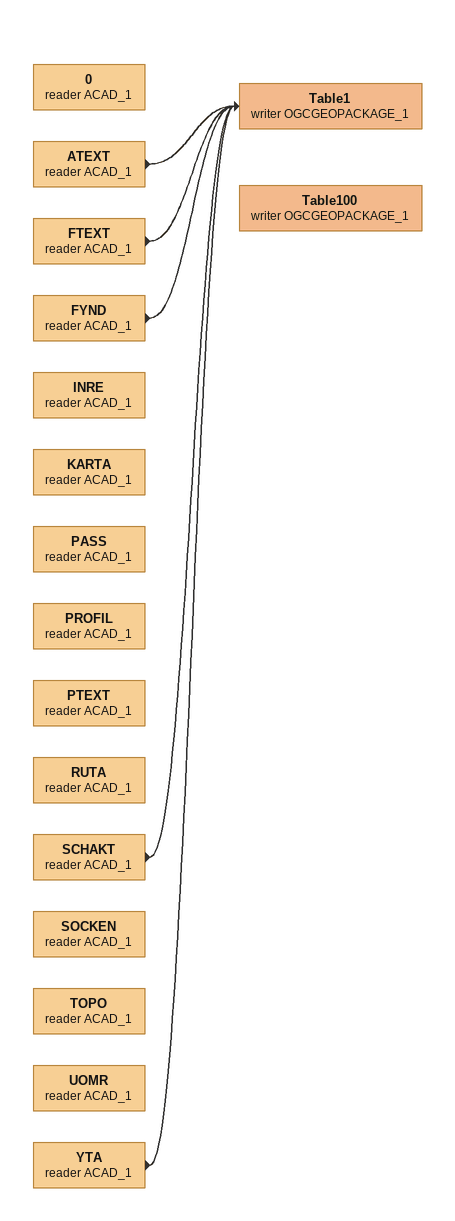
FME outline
0 (reader ACAD_1)
ATEXT (reader ACAD_1)
    -> Table1 (writer OGCGEOPACKAGE_1)
FTEXT (reader ACAD_1)
    -> Table1 (writer OGCGEOPACKAGE_1)
FYND (reader ACAD_1)
    -> Table1 (writer OGCGEOPACKAGE_1)
INRE (reader ACAD_1)
KARTA (reader ACAD_1)
PASS (reader ACAD_1)
PROFIL (reader ACAD_1)
PTEXT (reader ACAD_1)
RUTA (reader ACAD_1)
SCHAKT (reader ACAD_1)
    -> Table1 (writer OGCGEOPACKAGE_1)
SOCKEN (reader ACAD_1)
TOPO (reader ACAD_1)
UOMR (reader ACAD_1)
YTA (reader ACAD_1)
    -> Table1 (writer OGCGEOPACKAGE_1)
Table1 (writer OGCGEOPACKAGE_1)
Table100 (writer OGCGEOPACKAGE_1)
